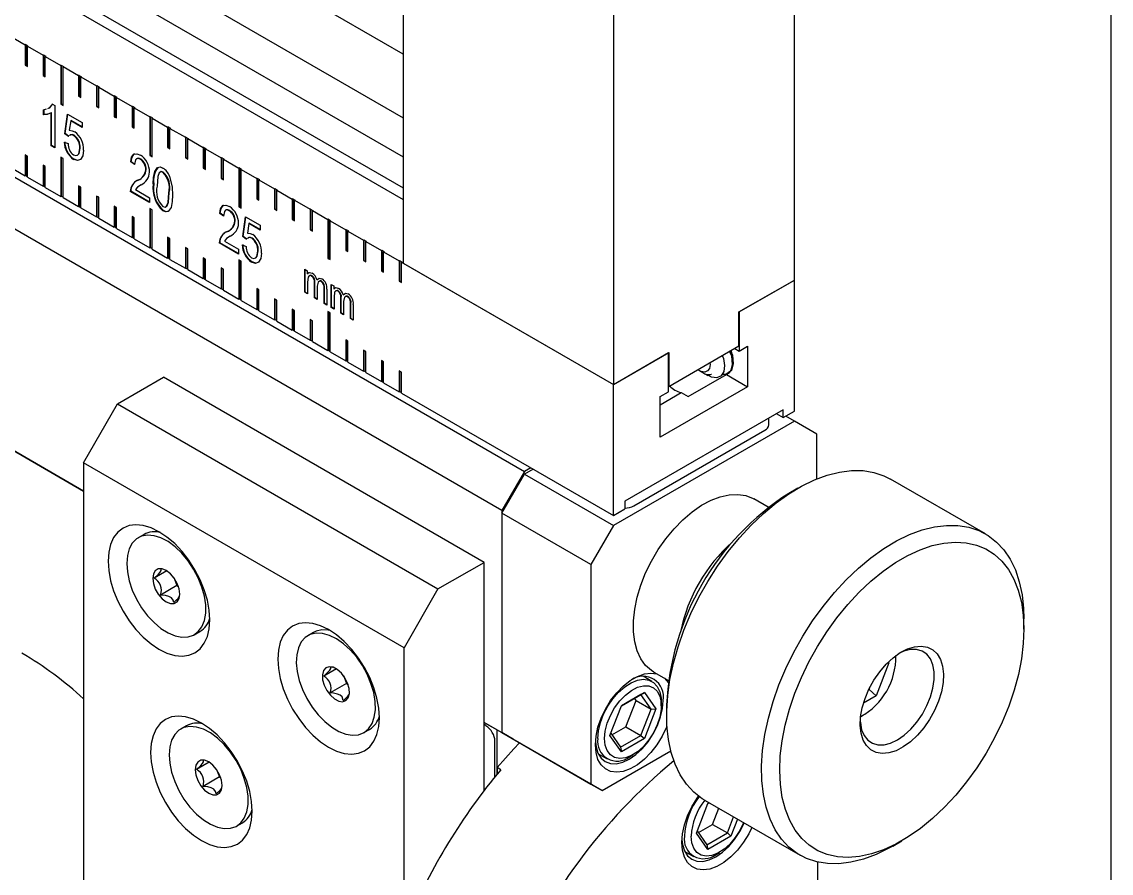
# Model space of a CAD drawing. Extents: x 0 to 278, y 1 to 215.
# Drawn here: x 256.36 to 277.99, y 172.64 to 189.54 of the extents above; entities that cross this region are included whole.
import ezdxf

# ---------------------------------------------------------------- set-up
doc = ezdxf.new("R2010")
doc.units = 0
doc.layers.get('0').update_dxf_attribs({"linetype": 'CONTINUOUS'})

msp = doc.modelspace()

# ---------------------------------------------------------------- linework, layer by layer
at = {"color": 7, "linetype": 'CONTINUOUS'}
for p, q in [((277.9892, 0.9032), (277.9892, 214.6454)), ((263.9303, 188.897), (243.3655, 200.7688)), ((240.6097, 200.3183), (263.9303, 186.8556)), ((242.271, 200.137), (263.9303, 187.6333)), ((240.4469, 199.7991), (263.9303, 186.2424)), ((240.4469, 199.5699), (263.9303, 186.0133)), ((263.9303, 194.2901), (263.9303, 184.7496)), ((271.6982, 184.4126), (271.6982, 193.1754)), ((265.8893, 179.8345), (244.1774, 192.3685)), ((245.8992, 192.4115), (266.3383, 180.6122)), ((236.9163, 192.153), (257.5837, 180.222)), ((257.5837, 180.222), (237.1408, 192.0233)), ((268.1061, 191.1017), (268.1061, 182.339)), ((256.1169, 189.2602), (256.4256, 189.082)), ((256.4346, 189.0872), (256.4256, 189.082)), ((256.4256, 189.082), (256.4256, 188.6754)), ((256.4346, 189.0872), (256.4795, 189.0613)), ((256.4346, 189.0872), (256.4346, 188.6805)), ((256.4705, 189.0561), (256.4795, 189.0613)), ((256.4705, 189.0561), (256.7791, 188.8779)), ((256.4705, 188.6494), (256.4705, 189.0561)), ((256.7881, 188.8831), (256.7791, 188.8779)), ((256.7791, 188.8779), (256.7791, 188.4713)), ((256.7881, 188.8831), (256.833, 188.8572)), ((256.7881, 188.8831), (256.7881, 188.4764)), ((256.824, 188.852), (256.833, 188.8572)), ((256.824, 188.852), (257.1327, 188.6738)), ((256.824, 188.4453), (256.824, 188.852)), ((256.4346, 188.6805), (256.4256, 188.6754)), ((256.4256, 188.6754), (256.4705, 188.6494)), ((256.4346, 188.6805), (256.4705, 188.6598)), ((257.1417, 188.679), (257.1327, 188.6738)), ((257.1327, 188.6738), (257.1327, 187.9042)), ((257.1417, 188.679), (257.1866, 188.6531)), ((257.1417, 188.679), (257.1417, 187.9094)), ((257.1776, 188.6479), (257.1866, 188.6531)), ((257.1776, 188.6479), (257.4863, 188.4697)), ((257.1776, 187.8783), (257.1776, 188.6479)), ((256.7881, 188.4764), (256.7791, 188.4713)), ((256.7791, 188.4713), (256.824, 188.4453)), ((256.7881, 188.4764), (256.824, 188.4557)), ((257.4952, 188.4749), (257.4863, 188.4697)), ((257.4863, 188.4697), (257.4863, 188.063)), ((257.4952, 188.4749), (257.5401, 188.449)), ((257.4952, 188.4749), (257.4952, 188.0682)), ((257.5312, 188.4438), (257.5401, 188.449)), ((257.5312, 188.4438), (257.8398, 188.2656)), ((257.5312, 188.0371), (257.5312, 188.4438)), ((257.8488, 188.2708), (257.8398, 188.2656)), ((257.8398, 188.2656), (257.8398, 187.8589)), ((257.8488, 188.2708), (257.8937, 188.2448)), ((257.8488, 188.2708), (257.8488, 187.8641)), ((257.8847, 188.2397), (257.8937, 188.2448)), ((257.8847, 188.2397), (258.1934, 188.0615)), ((257.8847, 187.833), (257.8847, 188.2397)), ((257.4952, 188.0682), (257.4863, 188.063)), ((257.4863, 188.063), (257.5312, 188.0371)), ((257.4952, 188.0682), (257.5312, 188.0475)), ((258.2023, 188.0667), (258.1934, 188.0615)), ((258.1934, 188.0615), (258.1934, 187.6548)), ((258.2023, 188.0667), (258.2472, 188.0407)), ((258.2023, 188.0667), (258.2023, 187.66)), ((258.2383, 188.0356), (258.2472, 188.0407)), ((258.2383, 188.0356), (258.5469, 187.8574)), ((258.2383, 187.6289), (258.2383, 188.0356)), ((256.7901, 187.7876), (256.8507, 187.809)), ((256.7901, 187.6906), (256.7901, 187.7876)), ((256.7991, 187.6958), (256.7991, 187.7928)), ((256.9656, 187.9018), (257.014, 187.8738)), ((257.014, 187.8738), (257.014, 187.0334)), ((257.1417, 187.9094), (257.1327, 187.9042)), ((257.1327, 187.9042), (257.1776, 187.8783)), ((257.1417, 187.9094), (257.1776, 187.8886)), ((257.8488, 187.8641), (257.8398, 187.8589)), ((257.8398, 187.8589), (257.8847, 187.833)), ((257.8488, 187.8641), (257.8847, 187.8434)), ((258.5559, 187.8626), (258.5469, 187.8574)), ((258.5469, 187.8574), (258.5469, 187.4507)), ((258.5559, 187.8626), (258.6008, 187.8366)), ((258.5559, 187.8626), (258.5559, 187.4559)), ((258.5918, 187.8315), (258.6008, 187.8366)), ((258.5918, 187.8315), (258.9005, 187.6533)), ((258.5918, 187.4248), (258.5918, 187.8315)), ((256.7991, 187.6958), (256.7901, 187.6906)), ((256.9484, 187.7389), (256.9394, 187.7337)), ((256.9394, 187.0765), (256.9394, 187.7337)), ((256.9484, 187.0817), (256.9484, 187.7389)), ((257.21, 187.3141), (257.2659, 187.7068)), ((257.2189, 187.3193), (257.2736, 187.7024)), ((257.2659, 187.7068), (257.5552, 187.5399)), ((257.3285, 187.5738), (257.3015, 187.3845)), ((257.3375, 187.579), (257.3285, 187.5738)), ((257.5552, 187.4429), (257.3285, 187.5738)), ((257.5552, 187.4533), (257.3375, 187.579)), ((258.2023, 187.66), (258.1934, 187.6548)), ((258.1934, 187.6548), (258.2383, 187.6289)), ((258.2023, 187.66), (258.2383, 187.6393)), ((258.9094, 187.6585), (258.9005, 187.6533)), ((258.9005, 187.6533), (258.9005, 186.8837)), ((258.9094, 187.6585), (258.9543, 187.6325)), ((258.9094, 187.6585), (258.9094, 186.8889)), ((258.9454, 187.6274), (258.9543, 187.6325)), ((258.9454, 187.6274), (259.254, 187.4492)), ((258.9454, 186.8578), (258.9454, 187.6274)), ((257.5552, 187.5399), (257.5552, 187.4429)), ((258.5559, 187.4559), (258.5469, 187.4507)), ((258.5469, 187.4507), (258.5918, 187.4248)), ((258.5559, 187.4559), (258.5918, 187.4352)), ((259.263, 187.4544), (259.254, 187.4492)), ((259.254, 187.4492), (259.254, 187.0425)), ((259.263, 187.4544), (259.3079, 187.4284)), ((259.263, 187.4544), (259.263, 187.0477)), ((259.2989, 187.4233), (259.3079, 187.4284)), ((259.2989, 187.4233), (259.6076, 187.2451)), ((259.2989, 187.0166), (259.2989, 187.4233)), ((257.2006, 187.152), (257.2753, 187.1197)), ((257.2189, 187.3193), (257.21, 187.3141)), ((257.2846, 187.2587), (257.21, 187.3141)), ((257.2936, 187.2639), (257.2189, 187.3193)), ((257.3961, 187.2865), (257.3871, 187.2814)), ((259.6166, 187.2503), (259.6076, 187.2451)), ((259.6076, 187.2451), (259.6076, 186.8384)), ((259.6166, 187.2503), (259.6615, 187.2243)), ((259.6166, 187.2503), (259.6166, 186.8436)), ((259.6525, 187.2192), (259.6615, 187.2243)), ((259.6525, 187.2192), (259.9611, 187.041)), ((259.6525, 186.8125), (259.6525, 187.2192)), ((256.9484, 187.0817), (256.9394, 187.0765)), ((257.014, 187.0334), (256.9394, 187.0765)), ((257.014, 187.0438), (256.9484, 187.0817)), ((257.5175, 187.0309), (257.5085, 187.0257)), ((259.263, 187.0477), (259.254, 187.0425)), ((259.254, 187.0425), (259.2989, 187.0166)), ((259.263, 187.0477), (259.2989, 187.027)), ((259.9701, 187.0462), (259.9611, 187.041)), ((259.9611, 187.041), (259.9611, 186.6343)), ((259.9701, 187.0462), (260.015, 187.0202)), ((259.9701, 187.0462), (259.9701, 186.6395)), ((260.006, 187.0151), (260.015, 187.0202)), ((260.006, 187.0151), (260.3147, 186.8369)), ((260.006, 186.6084), (260.006, 187.0151)), ((256.4705, 186.8702), (256.4256, 186.8961)), ((256.4256, 186.8961), (256.4256, 186.4813)), ((256.4346, 186.8909), (256.4346, 186.4865)), ((256.4705, 186.4554), (256.4705, 186.8702)), ((256.824, 186.6661), (256.7791, 186.692)), ((256.7791, 186.692), (256.7791, 186.2772)), ((256.7881, 186.6868), (256.7881, 186.2824)), ((257.1776, 186.8249), (257.1327, 186.8509)), ((257.1327, 186.8509), (257.1327, 186.0731)), ((257.1417, 186.8457), (257.1417, 186.0783)), ((257.1776, 186.0472), (257.1776, 186.8249)), ((257.3949, 186.8132), (257.3859, 186.808)), ((257.4715, 186.7879), (257.3949, 186.8132)), ((258.5295, 186.7615), (258.5206, 186.7563)), ((258.5952, 186.7025), (258.5206, 186.7563)), ((258.6042, 186.7076), (258.5295, 186.7615)), ((258.718, 186.8143), (258.7091, 186.8091)), ((258.9094, 186.8889), (258.9005, 186.8837)), ((258.9005, 186.8837), (258.9454, 186.8578)), ((258.9094, 186.8889), (258.9454, 186.8681)), ((259.6166, 186.8436), (259.6076, 186.8384)), ((259.6076, 186.8384), (259.6525, 186.8125)), ((259.6166, 186.8436), (259.6525, 186.8229)), ((260.3237, 186.8421), (260.3147, 186.8369)), ((260.3147, 186.8369), (260.3147, 186.4302)), ((260.3237, 186.8421), (260.3686, 186.8161)), ((260.3237, 186.8421), (260.3237, 186.4354)), ((260.3596, 186.811), (260.3686, 186.8161)), ((260.3596, 186.811), (260.6682, 186.6328)), ((260.3596, 186.4043), (260.3596, 186.811)), ((256.1169, 186.6595), (256.4256, 186.4813)), ((256.4346, 186.4865), (256.4256, 186.4813)), ((256.4346, 186.4865), (256.4705, 186.4658)), ((256.824, 186.2513), (256.824, 186.6661)), ((258.8281, 186.6061), (258.8191, 186.601)), ((259.166, 186.5557), (259.157, 186.5505)), ((259.9701, 186.6395), (259.9611, 186.6343)), ((259.9611, 186.6343), (260.006, 186.6084)), ((259.9701, 186.6395), (260.006, 186.6188)), ((260.6772, 186.638), (260.6682, 186.6328)), ((260.6682, 186.6328), (260.6682, 185.8632)), ((260.6772, 186.638), (260.7221, 186.612)), ((260.6772, 186.638), (260.6772, 185.8684)), ((260.7131, 186.6068), (260.7221, 186.612)), ((260.7131, 186.6068), (261.0218, 186.4287)), ((260.7131, 185.8373), (260.7131, 186.6068)), ((256.4705, 186.4554), (256.7791, 186.2772)), ((256.7881, 186.2824), (256.7791, 186.2772)), ((256.7881, 186.2824), (256.824, 186.2617)), ((256.824, 186.2513), (257.1327, 186.0731)), ((257.5312, 186.2579), (257.4863, 186.2838)), ((257.4863, 186.2838), (257.4863, 185.869)), ((257.4952, 186.2786), (257.4952, 185.8742)), ((257.5312, 185.8431), (257.5312, 186.2579)), ((258.9774, 186.3249), (258.9684, 186.3197)), ((260.3237, 186.4354), (260.3147, 186.4302)), ((260.3147, 186.4302), (260.3596, 186.4043)), ((260.3237, 186.4354), (260.3596, 186.4147)), ((261.0308, 186.4339), (261.0218, 186.4287)), ((261.0218, 186.4287), (261.0218, 186.022)), ((261.0308, 186.4339), (261.0757, 186.4079)), ((261.0308, 186.4339), (261.0308, 186.0272)), ((261.0667, 186.4027), (261.0757, 186.4079)), ((261.0667, 186.4027), (261.3753, 186.2246)), ((261.0667, 185.9961), (261.0667, 186.4027)), ((257.1417, 186.0783), (257.1327, 186.0731)), ((257.1417, 186.0783), (257.1776, 186.0576)), ((257.1776, 186.0472), (257.4863, 185.869)), ((257.8847, 186.0538), (257.8398, 186.0797)), ((257.8398, 186.0797), (257.8398, 185.6649)), ((257.8488, 186.0745), (257.8488, 185.6701)), ((257.8847, 185.639), (257.8847, 186.0538)), ((258.5202, 186.1743), (258.5112, 186.1691)), ((258.8938, 185.9483), (258.5112, 186.1691)), ((258.8938, 185.9587), (258.5202, 186.1743)), ((258.6139, 186.2068), (258.8938, 186.0453)), ((258.8938, 186.0453), (258.8938, 185.9483)), ((259.2853, 186.1474), (259.2763, 186.1423)), ((261.3843, 186.2297), (261.3753, 186.2246)), ((261.3753, 186.2246), (261.3753, 185.8179)), ((261.3843, 186.2297), (261.4292, 186.2038)), ((261.3843, 186.2297), (261.3843, 185.8231)), ((261.4202, 186.1986), (261.4292, 186.2038)), ((261.4202, 186.1986), (261.7289, 186.0205)), ((261.4202, 185.792), (261.4202, 186.1986)), ((257.4952, 185.8742), (257.4863, 185.869)), ((257.4952, 185.8742), (257.5312, 185.8535)), ((257.5312, 185.8431), (257.8398, 185.6649)), ((258.2383, 185.8497), (258.1934, 185.8756)), ((258.1934, 185.8756), (258.1934, 185.4608)), ((258.2023, 185.8704), (258.2023, 185.466)), ((258.2383, 185.4349), (258.2383, 185.8497)), ((258.9454, 185.8044), (258.9005, 185.8304)), ((258.9005, 185.8304), (258.9005, 185.0526)), ((258.9094, 185.8252), (258.9094, 185.0578)), ((260.6772, 185.8684), (260.6682, 185.8632)), ((260.6682, 185.8632), (260.7131, 185.8373)), ((260.6772, 185.8684), (260.7131, 185.8476)), ((261.0308, 186.0272), (261.0218, 186.022)), ((261.0218, 186.022), (261.0667, 185.9961)), ((261.0308, 186.0272), (261.0667, 186.0065)), ((261.3843, 185.8231), (261.3753, 185.8179)), ((261.3753, 185.8179), (261.4202, 185.792)), ((261.3843, 185.8231), (261.4202, 185.8024)), ((261.7379, 186.0256), (261.7289, 186.0205)), ((261.7289, 186.0205), (261.7289, 185.6138)), ((261.7379, 186.0256), (261.7828, 185.9997)), ((261.7379, 186.0256), (261.7379, 185.619)), ((261.7738, 185.9945), (261.7828, 185.9997)), ((261.7738, 185.9945), (262.0824, 185.8164)), ((261.7738, 185.5879), (261.7738, 185.9945)), ((262.0914, 185.8215), (262.0824, 185.8164)), ((262.0824, 185.8164), (262.0824, 185.4097)), ((262.0914, 185.8215), (262.1363, 185.7956)), ((262.0914, 185.8215), (262.0914, 185.4149)), ((257.8488, 185.6701), (257.8398, 185.6649)), ((257.8488, 185.6701), (257.8847, 185.6494)), ((257.8847, 185.639), (258.1934, 185.4608)), ((258.5918, 185.6456), (258.5469, 185.6715)), ((258.5469, 185.6715), (258.5469, 185.2567)), ((258.5559, 185.6663), (258.5559, 185.2619)), ((258.5918, 185.2308), (258.5918, 185.6456)), ((258.9454, 185.0267), (258.9454, 185.8044)), ((259.1682, 185.7895), (259.1592, 185.7843)), ((260.2973, 185.741), (260.2883, 185.7358)), ((260.363, 185.6819), (260.2883, 185.7358)), ((260.3719, 185.6871), (260.2973, 185.741)), ((260.4858, 185.7938), (260.4768, 185.7886)), ((260.7455, 185.2731), (260.8015, 185.6658)), ((260.7545, 185.2783), (260.8091, 185.6614)), ((260.8015, 185.6658), (261.0907, 185.4989)), ((261.7379, 185.619), (261.7289, 185.6138)), ((261.7289, 185.6138), (261.7738, 185.5879)), ((261.7379, 185.619), (261.7738, 185.5983)), ((262.1273, 185.7904), (262.1363, 185.7956)), ((262.1273, 185.7904), (262.436, 185.6123)), ((262.1273, 185.3838), (262.1273, 185.7904)), ((262.445, 185.6174), (262.436, 185.6123)), ((262.436, 185.6123), (262.436, 184.8427)), ((262.445, 185.6174), (262.4899, 185.5915)), ((262.445, 185.6174), (262.445, 184.8479)), ((258.2023, 185.466), (258.1934, 185.4608)), ((258.2023, 185.466), (258.2383, 185.4452)), ((258.2383, 185.4349), (258.5469, 185.2567)), ((260.5959, 185.5856), (260.5869, 185.5805)), ((260.864, 185.5328), (260.837, 185.3434)), ((260.873, 185.5379), (260.864, 185.5328)), ((261.0907, 185.4019), (260.864, 185.5328)), ((261.0907, 185.4123), (260.873, 185.5379)), ((261.0907, 185.4989), (261.0907, 185.4019)), ((262.0914, 185.4149), (262.0824, 185.4097)), ((262.0824, 185.4097), (262.1273, 185.3838)), ((262.0914, 185.4149), (262.1273, 185.3942)), ((262.4809, 185.5863), (262.4899, 185.5915)), ((262.4809, 185.5863), (262.7896, 185.4082)), ((262.4809, 184.8167), (262.4809, 185.5863)), ((262.7985, 185.4133), (262.7896, 185.4082)), ((262.7896, 185.4082), (262.7896, 185.0015)), ((262.7985, 185.4133), (262.8434, 185.3874)), ((262.7985, 185.4133), (262.7985, 185.0067)), ((262.8345, 185.3822), (262.8434, 185.3874)), ((258.5559, 185.2619), (258.5469, 185.2567)), ((258.5559, 185.2619), (258.5918, 185.2411)), ((258.5918, 185.2308), (258.9005, 185.0526)), ((259.2989, 185.2374), (259.254, 185.2633)), ((259.254, 185.2633), (259.254, 184.8485)), ((259.263, 185.2581), (259.263, 184.8537)), ((259.2989, 184.8226), (259.2989, 185.2374)), ((260.3816, 185.1863), (260.6615, 185.0248)), ((260.7545, 185.2783), (260.7455, 185.2731)), ((260.8201, 185.2177), (260.7455, 185.2731)), ((260.8291, 185.2229), (260.7545, 185.2783)), ((260.9316, 185.2455), (260.9226, 185.2403)), ((262.8345, 185.3822), (263.1431, 185.2041)), ((262.8345, 184.9756), (262.8345, 185.3822)), ((263.1521, 185.2092), (263.1431, 185.2041)), ((263.1431, 185.2041), (263.1431, 184.7974)), ((263.1521, 185.2092), (263.197, 185.1833)), ((263.1521, 185.2092), (263.1521, 184.8026)), ((263.188, 185.1781), (263.197, 185.1833)), ((263.188, 185.1781), (263.4967, 185)), ((263.188, 184.7715), (263.188, 185.1781)), ((258.9094, 185.0578), (258.9005, 185.0526)), ((258.9094, 185.0578), (258.9454, 185.037)), ((258.9454, 185.0267), (259.254, 184.8485)), ((259.6525, 185.0333), (259.6076, 185.0592)), ((259.6076, 185.0592), (259.6076, 184.6444)), ((259.6166, 185.054), (259.6166, 184.6496)), ((259.6525, 184.6185), (259.6525, 185.0333)), ((260.288, 185.1538), (260.279, 185.1486)), ((260.6615, 184.9278), (260.279, 185.1486)), ((260.6615, 184.9382), (260.288, 185.1538)), ((260.6615, 185.0248), (260.6615, 184.9278)), ((260.7362, 185.111), (260.8108, 185.0786)), ((261.053, 184.9899), (261.0441, 184.9847)), ((262.7985, 185.0067), (262.7896, 185.0015)), ((262.7896, 185.0015), (262.8345, 184.9756)), ((262.7985, 185.0067), (262.8345, 184.986)), ((263.5056, 185.0051), (263.4967, 185)), ((263.4967, 185), (263.4967, 184.5933)), ((263.5056, 185.0051), (263.5505, 184.9792)), ((263.5056, 185.0051), (263.5056, 184.5985)), ((263.5416, 184.974), (263.5505, 184.9792)), ((263.5416, 184.974), (263.8502, 184.7959)), ((263.5416, 184.5674), (263.5416, 184.974)), ((259.263, 184.8537), (259.254, 184.8485)), ((259.263, 184.8537), (259.2989, 184.8329)), ((259.2989, 184.8226), (259.6076, 184.6444)), ((260.006, 184.8292), (259.9611, 184.8551)), ((259.9611, 184.8551), (259.9611, 184.4403)), ((259.9701, 184.8499), (259.9701, 184.4455)), ((260.006, 184.4144), (260.006, 184.8292)), ((260.7131, 184.7839), (260.6682, 184.8098)), ((260.6682, 184.8098), (260.6682, 184.0321)), ((260.6772, 184.8047), (260.6772, 184.0373)), ((260.7131, 184.0062), (260.7131, 184.7839)), ((260.9304, 184.7721), (260.9215, 184.767)), ((261.007, 184.7469), (260.9304, 184.7721)), ((262.445, 184.8479), (262.436, 184.8427)), ((262.436, 184.8427), (262.4809, 184.8167)), ((262.445, 184.8479), (262.4809, 184.8271)), ((263.1521, 184.8026), (263.1431, 184.7974)), ((263.1431, 184.7974), (263.188, 184.7715)), ((263.1521, 184.8026), (263.188, 184.7819)), ((263.8592, 184.801), (263.8502, 184.7959)), ((263.8502, 184.7959), (263.8502, 184.3892)), ((263.8592, 184.801), (263.9041, 184.7751)), ((263.8592, 184.801), (263.8592, 184.3944)), ((263.8951, 184.7699), (263.9041, 184.7751)), ((263.8951, 184.7699), (268.1061, 182.339)), ((263.8951, 184.3633), (263.8951, 184.7699)), ((263.9303, 184.7496), (268.1061, 182.339)), ((259.6166, 184.6496), (259.6076, 184.6444)), ((259.6166, 184.6496), (259.6525, 184.6288)), ((259.6525, 184.6185), (259.9611, 184.4403)), ((260.3596, 184.6251), (260.3147, 184.651)), ((260.3147, 184.651), (260.3147, 184.2362)), ((260.3237, 184.6458), (260.3237, 184.2414)), ((260.3596, 184.2103), (260.3596, 184.6251)), ((261.9773, 184.6258), (262.0268, 184.5972)), ((261.9773, 184.1682), (261.9773, 184.6258)), ((261.9863, 184.1734), (261.9863, 184.6206)), ((262.0268, 184.5972), (262.0268, 184.5327)), ((262.0358, 184.5379), (262.0268, 184.5327)), ((263.5056, 184.5985), (263.4967, 184.5933)), ((263.4967, 184.5933), (263.5416, 184.5674)), ((263.5056, 184.5985), (263.5416, 184.5778)), ((259.9701, 184.4455), (259.9611, 184.4403)), ((259.9701, 184.4455), (260.006, 184.4247)), ((260.006, 184.4144), (260.3147, 184.2362)), ((262.0339, 184.3727), (262.0339, 184.1355)), ((262.1221, 184.4954), (262.1131, 184.4902)), ((262.1683, 184.0579), (262.1683, 184.355)), ((262.1773, 184.0631), (262.1773, 184.3602)), ((262.2251, 184.423), (262.2161, 184.4178)), ((262.3124, 184.3855), (262.3034, 184.3803)), ((262.5009, 184.3235), (262.5504, 184.2949)), ((262.5009, 183.8659), (262.5009, 184.3235)), ((262.5099, 183.8711), (262.5099, 184.3183)), ((263.8592, 184.3944), (263.8502, 184.3892)), ((263.8502, 184.3892), (263.8951, 184.3633)), ((263.8592, 184.3944), (263.8951, 184.3737)), ((270.5981, 183.7776), (271.6982, 184.4126)), ((270.6037, 183.7808), (271.6982, 184.4126)), ((271.6982, 181.812), (271.6982, 184.4126)), ((260.3237, 184.2414), (260.3147, 184.2362)), ((260.3237, 184.2414), (260.3596, 184.2206)), ((260.3596, 184.2103), (260.6682, 184.0321)), ((261.0667, 184.2169), (261.0218, 184.2428)), ((261.0218, 184.2428), (261.0218, 183.828)), ((261.0308, 184.2376), (261.0308, 183.8332)), ((261.0667, 183.8021), (261.0667, 184.2169)), ((261.9863, 184.1734), (261.9773, 184.1682)), ((262.0339, 184.1355), (261.9773, 184.1682)), ((262.0339, 184.1459), (261.9863, 184.1734)), ((262.225, 184.2909), (262.225, 184.0252)), ((262.3594, 183.9476), (262.3594, 184.2356)), ((262.3684, 183.9528), (262.3684, 184.2408)), ((262.416, 184.2276), (262.416, 183.9149)), ((262.5504, 184.2949), (262.5504, 184.2304)), ((262.5594, 184.2356), (262.5504, 184.2304)), ((262.6456, 184.1931), (262.6367, 184.1879)), ((262.7487, 184.1207), (262.7397, 184.1155)), ((260.6772, 184.0373), (260.6682, 184.0321)), ((260.6772, 184.0373), (260.7131, 184.0165)), ((260.7131, 184.0062), (261.0218, 183.828)), ((261.4202, 184.0128), (261.3753, 184.0387)), ((261.3753, 184.0387), (261.3753, 183.6239)), ((261.3843, 184.0335), (261.3843, 183.6291)), ((261.4202, 183.598), (261.4202, 184.0128)), ((262.1773, 184.0631), (262.1683, 184.0579)), ((262.225, 184.0252), (262.1683, 184.0579)), ((262.225, 184.0356), (262.1773, 184.0631)), ((262.3684, 183.9528), (262.3594, 183.9476)), ((262.416, 183.9149), (262.3594, 183.9476)), ((262.416, 183.9253), (262.3684, 183.9528)), ((262.5099, 183.8711), (262.5009, 183.8659)), ((262.5575, 183.8436), (262.5099, 183.8711)), ((262.5575, 184.0705), (262.5575, 183.8333)), ((262.6919, 183.7556), (262.6919, 184.0527)), ((262.7009, 183.7608), (262.7009, 184.0579)), ((262.7486, 183.9886), (262.7486, 183.723)), ((262.836, 184.0832), (262.827, 184.078)), ((262.883, 183.6454), (262.883, 183.9334)), ((262.892, 183.6505), (262.892, 183.9386)), ((262.9396, 183.9253), (262.9396, 183.6127)), ((261.0308, 183.8332), (261.0218, 183.828)), ((261.0308, 183.8332), (261.0667, 183.8124)), ((261.0667, 183.8021), (261.3753, 183.6239)), ((261.7738, 183.8087), (261.7289, 183.8346)), ((261.7289, 183.8346), (261.7289, 183.4198)), ((261.7379, 183.8294), (261.7379, 183.425)), ((261.7738, 183.3939), (261.7738, 183.8087)), ((262.4809, 183.7634), (262.436, 183.7893)), ((262.436, 183.7893), (262.436, 183.0116)), ((262.445, 183.7841), (262.445, 183.0168)), ((262.4809, 182.9857), (262.4809, 183.7634)), ((262.5575, 183.8333), (262.5009, 183.8659)), ((262.7009, 183.7608), (262.6919, 183.7556)), ((262.7486, 183.723), (262.6919, 183.7556)), ((262.7486, 183.7333), (262.7009, 183.7608)), ((270.5981, 183.1035), (270.5981, 183.7776)), ((270.6037, 183.7808), (270.6037, 183.0031)), ((261.3843, 183.6291), (261.3753, 183.6239)), ((261.3843, 183.6291), (261.4202, 183.6083)), ((261.4202, 183.598), (261.7289, 183.4198)), ((262.1273, 183.6046), (262.0824, 183.6305)), ((262.0824, 183.6305), (262.0824, 183.2157)), ((262.0914, 183.6253), (262.0914, 183.2209)), ((262.1273, 183.1898), (262.1273, 183.6046)), ((262.892, 183.6505), (262.883, 183.6454)), ((262.9396, 183.6127), (262.883, 183.6454)), ((262.9396, 183.6231), (262.892, 183.6505)), ((261.7379, 183.425), (261.7289, 183.4198)), ((261.7379, 183.425), (261.7738, 183.4042)), ((261.7738, 183.3939), (262.0824, 183.2157)), ((262.0914, 183.2209), (262.0824, 183.2157)), ((262.0914, 183.2209), (262.1273, 183.2001)), ((262.8345, 183.1964), (262.7896, 183.2223)), ((262.7896, 183.2223), (262.7896, 182.8075)), ((262.1273, 183.1898), (262.436, 183.0116)), ((262.445, 183.0168), (262.436, 183.0116)), ((262.445, 183.0168), (262.4809, 182.996)), ((262.7985, 183.2171), (262.7985, 182.8127)), ((262.8345, 182.7816), (262.8345, 183.1964)), ((263.188, 182.9923), (263.1431, 183.0182)), ((263.1431, 183.0182), (263.1431, 182.6034)), ((263.1521, 183.013), (263.1521, 182.6086)), ((269.2062, 182.3), (270.5981, 183.1035)), ((270.5139, 183.0549), (270.6037, 183.0031)), ((270.6037, 183.0031), (270.7688, 183.0983)), ((270.7688, 183.0983), (270.7688, 182.2946)), ((262.4809, 182.9857), (262.7896, 182.8075)), ((262.7985, 182.8127), (262.7896, 182.8075)), ((262.7985, 182.8127), (262.8345, 182.7919)), ((263.188, 182.5775), (263.188, 182.9923)), ((263.5416, 182.7882), (263.4967, 182.8141)), ((263.4967, 182.8141), (263.4967, 182.3993)), ((263.5056, 182.8089), (263.5056, 182.4045)), ((263.5416, 182.3733), (263.5416, 182.7882)), ((268.1061, 182.339), (269.2062, 182.974)), ((268.1061, 182.339), (269.2006, 182.9708)), ((269.2006, 182.193), (269.2006, 182.9708)), ((269.2062, 182.974), (269.2062, 182.3)), ((262.8345, 182.7816), (263.1431, 182.6034)), ((263.1521, 182.6086), (263.1431, 182.6034)), ((263.1521, 182.6086), (263.188, 182.5878)), ((263.188, 182.5775), (263.4967, 182.3993)), ((263.8951, 182.5841), (263.8502, 182.61)), ((263.8502, 182.61), (263.8502, 182.1952)), ((263.8592, 182.6048), (263.8592, 182.2004)), ((263.8951, 182.1692), (263.8951, 182.5841)), ((269.8123, 182.6129), (269.8806, 182.5734)), ((258.2572, 181.9527), (259.1718, 182.4807)), ((265.5358, 178.8069), (259.1718, 182.4807)), ((263.5056, 182.4045), (263.4967, 182.3993)), ((263.5056, 182.4045), (263.5416, 182.3837)), ((263.5416, 182.3733), (263.8502, 182.1952)), ((269.5893, 182.0994), (270.3481, 182.5375)), ((269.9211, 182.55), (269.9794, 182.5164)), ((270.3481, 182.5375), (270.7688, 182.2946)), ((263.8592, 182.2004), (263.8502, 182.1952)), ((263.8592, 182.2004), (263.8951, 182.1796)), ((263.8951, 182.1692), (268.1061, 179.7383)), ((268.1061, 179.7383), (268.1061, 182.339)), ((270.7688, 182.2946), (269.0356, 181.2941)), ((269.0356, 182.0978), (269.2006, 182.193)), ((269.0356, 181.937), (269.4531, 182.1781)), ((269.2006, 182.3032), (269.2062, 182.3)), ((269.2019, 182.3025), (269.2006, 182.3017)), ((269.4531, 182.1781), (269.5893, 182.0994)), ((257.5837, 180.7861), (258.2572, 181.9527)), ((258.2572, 181.9527), (264.6211, 178.2789)), ((269.0356, 181.2941), (269.0356, 182.0978)), ((271.4737, 181.8379), (268.3306, 180.0234)), ((271.339, 181.7601), (271.4737, 181.6824)), ((271.4737, 181.6824), (271.4737, 181.8379)), ((271.4737, 181.6824), (271.6982, 181.812)), ((271.6982, 181.6135), (271.5264, 181.7128)), ((271.6982, 181.6135), (268.1061, 179.5399)), ((271.1889, 181.5358), (271.1889, 181.6735)), ((272.1472, 181.3543), (271.6982, 181.6135)), ((268.5102, 179.9287), (271.1145, 181.4321)), ((272.1472, 180.4666), (272.1472, 181.3543)), ((263.9476, 177.1123), (257.5837, 180.7861)), ((257.5837, 180.7861), (257.5837, 158.1312)), ((266.4653, 180.6855), (266.3383, 180.6122)), ((266.5102, 180.6596), (266.3383, 180.5604)), ((266.3383, 180.6122), (265.8893, 179.8345)), ((265.8893, 179.7827), (266.3383, 180.5604)), ((266.3383, 180.5604), (268.1061, 179.5399)), ((275.4928, 179.3724), (273.6069, 180.4611)), ((271.7651, 180.2785), (271.5856, 180.1748)), ((268.3306, 180.0234), (268.3306, 179.8679)), ((271.1797, 179.9009), (270.8943, 180.0657)), ((265.8893, 179.8345), (265.8893, 175.4272)), ((267.6571, 178.7622), (265.8893, 179.7827)), ((265.8893, 179.7827), (265.8893, 175.4272)), ((268.1061, 179.7383), (268.3306, 179.8679)), ((258.7845, 179.3609), (258.6709, 179.2953)), ((268.1061, 179.5399), (267.6571, 178.7622)), ((264.6211, 178.2789), (265.5358, 178.8069)), ((265.5358, 174.2764), (265.5358, 178.8069)), ((267.6571, 178.7622), (267.6571, 174.4067)), ((259.2365, 178.638), (258.9848, 178.4927)), ((259.3761, 178.5051), (259.4381, 178.3454)), ((259.4381, 178.3454), (259.1145, 178.1586)), ((259.4381, 178.3454), (259.4693, 178.3274)), ((264.6211, 178.2789), (263.9476, 177.1123)), ((276.2557, 177.4788), (276.2557, 177.6862)), ((259.782, 177.3705), (259.8957, 177.4361)), ((262.1521, 177.4168), (262.0385, 177.3512)), ((263.9476, 170.5828), (263.9476, 177.1123)), ((273.7143, 176.893), (273.7143, 176.9561)), ((262.4821, 176.733), (262.53, 176.7273)), ((273.5765, 176.8134), (273.3221, 176.1578)), ((273.5483, 176.8122), (273.5765, 176.8134)), ((273.5654, 176.8291), (273.5765, 176.8134)), ((262.6041, 176.6939), (262.3524, 176.5486)), ((262.7437, 176.5611), (262.8057, 176.4014)), ((268.8694, 176.4443), (268.6939, 176.5456)), ((268.9101, 176.6286), (269.1955, 176.4638)), ((262.8057, 176.4014), (262.4821, 176.2145)), ((262.8057, 176.4014), (262.8369, 176.3834)), ((273.1804, 176.2834), (273.1948, 176.3203)), ((268.2638, 175.9605), (268.7207, 176.2243)), ((268.6499, 176.1834), (268.2638, 175.9605)), ((268.5561, 176.0663), (268.5246, 176.1111)), ((268.7207, 176.2243), (268.6499, 176.1834)), ((268.8524, 175.8953), (268.6499, 176.1834)), ((268.7207, 176.2243), (268.9492, 175.8993)), ((273.3221, 176.1578), (273.0704, 176.0125)), ((273.175, 176.2803), (273.1804, 176.2834)), ((273.1774, 176.2852), (273.1804, 176.2834)), ((273.1804, 176.2834), (273.3221, 176.1578)), ((268.0354, 175.3717), (268.2638, 175.9605)), ((268.3535, 175.5443), (268.5561, 176.0663)), ((268.5561, 176.0663), (268.8524, 175.8953)), ((268.6499, 175.3733), (268.8524, 175.8953)), ((268.9492, 175.8993), (268.7207, 175.3105)), ((268.8524, 175.8953), (268.9492, 175.8993)), ((269.0535, 175.9595), (269.0535, 176.0373)), ((269.1613, 175.9754), (269.1613, 175.768)), ((273.0131, 175.7415), (273.0678, 175.7731)), ((259.6264, 175.5625), (259.5128, 175.4969)), ((263.1496, 175.4264), (263.2633, 175.492)), ((265.5358, 175.6313), (265.8893, 175.4272)), ((266.1138, 175.2976), (265.5358, 175.6313)), ((265.5729, 175.5654), (265.5358, 175.5868)), ((265.7974, 174.6059), (265.7974, 175.4803)), ((268.0738, 175.3828), (268.3535, 175.5443)), ((268.3535, 175.5443), (268.6499, 175.3733)), ((265.7525, 174.5512), (265.7525, 175.2543)), ((265.8893, 175.4272), (267.6571, 174.4067)), ((266.1138, 175.2976), (265.8893, 175.4272)), ((267.8816, 174.2771), (266.1138, 175.2976)), ((268.2638, 175.0467), (268.0354, 175.3717)), ((268.0518, 175.4141), (268.2448, 175.1394)), ((268.2448, 175.1394), (268.6499, 175.3733)), ((268.7207, 175.3105), (268.2638, 175.0467)), ((268.6499, 175.3733), (268.7207, 175.3105)), ((267.805, 175.0058), (267.9804, 174.9045)), ((267.8816, 174.2771), (269.2441, 175.0636)), ((268.2448, 175.1394), (268.2638, 175.0467)), ((260.0784, 174.8396), (259.8267, 174.6943)), ((268.425, 174.9485), (268.4924, 174.9874)), ((260.218, 174.7068), (260.28, 174.5471)), ((265.8681, 174.6908), (265.7974, 174.7316)), ((265.7974, 174.7316), (265.7974, 174.6059)), ((260.28, 174.5471), (259.9564, 174.3602)), ((260.28, 174.5471), (260.3112, 174.5291)), ((267.6571, 174.4067), (267.8816, 174.2771)), ((269.7533, 173.4339), (269.9817, 174.0227)), ((269.9242, 174.0818), (271.8101, 172.9931)), ((269.9817, 174.0227), (270.0041, 174.0357)), ((270.0041, 174.0356), (269.9817, 174.0227)), ((270.0715, 173.6065), (270.1952, 173.9254)), ((270.3678, 173.4354), (270.4915, 173.7543)), ((270.5693, 173.7094), (270.4386, 173.3726)), ((260.6239, 173.5721), (260.7376, 173.6377)), ((269.7917, 173.445), (270.0715, 173.6065)), ((270.0715, 173.6065), (270.3678, 173.4354)), ((269.9817, 173.1089), (269.7533, 173.4339)), ((269.7697, 173.4763), (269.9627, 173.2016)), ((269.9627, 173.2016), (270.3678, 173.4354)), ((270.4386, 173.3726), (269.9817, 173.1089)), ((270.3678, 173.4354), (270.4386, 173.3726)), ((273.6518, 173.1757), (273.8314, 173.2794)), ((269.5229, 173.068), (269.6984, 172.9667)), ((269.9627, 173.2016), (269.9817, 173.1089)), ((270.1429, 173.0107), (270.2103, 173.0496)), ((272.1614, 172.2108), (272.1614, 172.8561))]:
    msp.add_line(p, q, dxfattribs=at)
at = {"color": 7, "linetype": 'CONTINUOUS', "flags": 128}
for points in [[(256.8741, 187.8173), (256.9032, 187.8276), (256.9656, 187.9018)], [(256.8831, 187.8225), (256.9122, 187.8328), (256.9746, 187.9069)], [(256.9394, 187.7337), (256.8611, 187.6984), (256.7901, 187.6906)], [(256.8783, 187.7073), (256.87, 187.7035), (256.7991, 187.6958)], [(257.3015, 187.3845), (257.3594, 187.3772), (257.4079, 187.3555)], [(257.3871, 187.2814), (257.3511, 187.2945), (257.3195, 187.2913), (257.3054, 187.2781)], [(257.3961, 187.2865), (257.3601, 187.2997), (257.3284, 187.2965), (257.3143, 187.2833)], [(257.3852, 186.8946), (257.4282, 186.881), (257.4633, 186.8918), (257.4883, 186.9197), (257.5085, 187.0257)], [(257.5832, 186.9874), (257.5691, 186.8809), (257.5231, 186.805), (257.4625, 186.7827), (257.3859, 186.808)], [(257.457, 186.8923), (257.4723, 186.897), (257.4973, 186.9249), (257.5175, 187.0309)], [(258.5206, 186.7563), (258.5372, 186.8487), (258.5831, 186.9108), (258.6423, 186.9206), (258.7118, 186.8937)], [(258.5295, 186.7615), (258.5462, 186.8539), (258.5921, 186.916), (258.6027, 186.9177)], [(258.7091, 186.8091), (258.6704, 186.8236), (258.6373, 186.8184), (258.6136, 186.796), (258.5952, 186.7025)], [(258.718, 186.8143), (258.6794, 186.8288), (258.6463, 186.8236), (258.6364, 186.8143)], [(258.9684, 186.3197), (258.9743, 186.4496), (258.9975, 186.5669), (259.055, 186.6482), (259.1034, 186.6562), (259.1601, 186.6349)], [(259.157, 186.5505), (259.1164, 186.5598), (259.0864, 186.5418), (259.0557, 186.4676), (259.043, 186.2769)], [(259.166, 186.5557), (259.1254, 186.565), (259.1032, 186.5517)], [(259.2923, 186.471), (259.343, 186.2567), (259.3509, 186.0988)], [(258.7248, 186.3039), (258.6573, 186.2573), (258.6139, 186.2068)], [(259.3509, 186.0988), (259.345, 185.969), (259.3217, 185.852), (259.2643, 185.7707), (259.2159, 185.7628), (259.1592, 185.7843)], [(259.1614, 185.8692), (259.2022, 185.8596), (259.2324, 185.8773), (259.2636, 185.9513), (259.2763, 186.1423)], [(259.2338, 185.878), (259.2414, 185.8824), (259.2726, 185.9564), (259.2853, 186.1474)], [(260.2883, 185.7358), (260.305, 185.8282), (260.3509, 185.8903), (260.41, 185.9001), (260.4796, 185.8732)], [(260.2973, 185.741), (260.314, 185.8334), (260.3599, 185.8955), (260.3705, 185.8972)], [(259.2804, 185.7859), (259.2733, 185.7759), (259.2249, 185.768), (259.1682, 185.7895)], [(260.4768, 185.7886), (260.4382, 185.8031), (260.4051, 185.7979), (260.3813, 185.7755), (260.363, 185.6819)], [(260.4858, 185.7938), (260.4472, 185.8083), (260.4141, 185.8031), (260.4042, 185.7938)], [(260.4926, 185.2834), (260.4251, 185.2367), (260.3816, 185.1863)], [(260.837, 185.3434), (260.8949, 185.3362), (260.9435, 185.3145)], [(260.9226, 185.2403), (260.8866, 185.2535), (260.855, 185.2503), (260.8409, 185.2371)], [(260.9316, 185.2455), (260.8956, 185.2586), (260.864, 185.2554), (260.8499, 185.2423)], [(260.9207, 184.8536), (260.9637, 184.84), (260.9989, 184.8508), (261.0238, 184.8786), (261.0441, 184.9847)], [(260.9925, 184.8513), (261.0078, 184.856), (261.0328, 184.8838), (261.053, 184.9899)], [(261.1187, 184.9463), (261.1047, 184.8399), (261.0587, 184.764), (260.9981, 184.7417), (260.9215, 184.767)], [(262.0268, 184.5327), (262.0466, 184.5535), (262.0733, 184.5628), (262.1248, 184.5488)], [(262.0358, 184.5379), (262.0556, 184.5587), (262.0686, 184.5632)], [(262.1131, 184.4902), (262.0906, 184.4993), (262.0705, 184.4987), (262.055, 184.4884), (262.045, 184.4705), (262.0339, 184.3727)], [(262.2161, 184.4178), (262.263, 184.4514), (262.3161, 184.4384)], [(262.3034, 184.3803), (262.2839, 184.3887), (262.2659, 184.3898), (262.2395, 184.3715), (262.225, 184.2909)], [(262.5504, 184.2304), (262.5702, 184.2513), (262.5969, 184.2606), (262.6484, 184.2465)], [(262.6367, 184.1879), (262.6142, 184.1971), (262.5941, 184.1964), (262.5786, 184.1861), (262.5686, 184.1682), (262.5575, 184.0705)], [(262.5594, 184.2356), (262.5792, 184.2564), (262.5922, 184.261)], [(262.7397, 184.1155), (262.7866, 184.1491), (262.8396, 184.1361)], [(262.827, 184.078), (262.8075, 184.0864), (262.7895, 184.0875), (262.7631, 184.0692), (262.7486, 183.9886)], [(270.3481, 182.5375), (270.4136, 182.5844), (270.4585, 182.6596), (270.4798, 182.7583), (270.4761, 182.874), (270.4477, 182.9992), (270.4429, 183.0139)], [(270.4303, 183.0066), (270.4668, 182.9173), (270.4858, 182.7472), (270.4475, 182.6148), (270.3878, 182.5699)], [(270.2665, 182.9121), (270.291, 182.8526), (270.3138, 182.7121), (270.2985, 182.5935), (270.2448, 182.5075), (270.1585, 182.4695), (270.0508, 182.4831), (269.982, 182.521)], [(270.4103, 182.9951), (270.4467, 182.9057), (270.4657, 182.7356), (270.4274, 182.6032), (270.3372, 182.5353), (270.2645, 182.5391)], [(270.0218, 182.7708), (270.024, 182.735), (270.0112, 182.6588), (269.9745, 182.6066), (269.9182, 182.5845), (269.8491, 182.5953), (269.7824, 182.6326)], [(269.9215, 182.5509), (269.997, 182.5241), (270.0541, 182.5403)], [(269.9242, 174.0818), (269.8704, 174.1147), (269.7044, 174.2434), (269.5583, 174.4012), (269.4335, 174.5866), (269.3311, 174.7979), (269.2521, 175.033), (269.1974, 175.2897), (269.1674, 175.5655), (269.1624, 175.8577), (269.1825, 176.1635), (269.2275, 176.48), (269.2969, 176.8041), (269.3901, 177.1327), (269.5061, 177.4626), (269.644, 177.7907), (269.8022, 178.1138), (269.9794, 178.4288), (270.1737, 178.7326), (270.3834, 179.0224), (270.6064, 179.2953), (270.8406, 179.5487), (271.0837, 179.7802), (271.3333, 179.9875), (271.5871, 180.1687), (271.8427, 180.3219), (272.0974, 180.4458), (272.349, 180.5391), (272.595, 180.601), (272.833, 180.6307), (273.0607, 180.6282), (273.2759, 180.5933), (273.4766, 180.5264), (273.6069, 180.4611)], [(268.9101, 176.6286), (268.8615, 176.6595), (268.7453, 176.7623), (268.6498, 176.8934), (268.5766, 177.0504), (268.5271, 177.2306), (268.5021, 177.4307), (268.5021, 177.6471), (268.5271, 177.8761), (268.5766, 178.1134), (268.6498, 178.355), (268.7453, 178.5963), (268.8615, 178.8333), (268.9962, 179.0615), (269.1471, 179.277), (269.3115, 179.476), (269.4864, 179.6547), (269.6688, 179.8102), (269.8553, 179.9395), (270.0426, 180.0404), (270.2274, 180.1111), (270.4065, 180.1503), (270.5765, 180.1574), (270.7345, 180.1321), (270.8776, 180.075), (270.8943, 180.0657)], [(260.0921, 177.6662), (260.0797, 177.8558), (260.0427, 178.0552), (259.982, 178.2594), (259.8992, 178.4633), (259.7962, 178.6619), (259.6757, 178.8504), (259.5405, 179.0241), (259.394, 179.1787), (259.2399, 179.3104), (259.0818, 179.416), (258.9238, 179.4929), (258.7696, 179.5391), (258.6232, 179.5536), (258.488, 179.536), (258.3675, 179.4867), (258.2645, 179.4069), (258.1817, 179.2987), (258.121, 179.1646), (258.084, 179.0079), (258.0716, 178.8326), (258.084, 178.6429), (258.121, 178.4435), (258.1817, 178.2394), (258.2645, 178.0355), (258.3675, 177.8368), (258.488, 177.6484), (258.6232, 177.4747), (258.7696, 177.3201), (258.9238, 177.1883), (259.0818, 177.0827), (259.2399, 177.0059), (259.394, 176.9596), (259.5405, 176.9451), (259.6757, 176.9627), (259.7962, 177.012), (259.8992, 177.0918), (259.982, 177.2001), (260.0427, 177.3342), (260.0797, 177.4908), (260.0921, 177.6662)], [(258.4407, 178.7865), (258.4533, 178.6172), (258.4908, 178.4387), (258.5519, 178.2569), (258.6347, 178.0775), (258.7365, 177.9063), (258.8541, 177.7488), (258.9836, 177.6101), (259.121, 177.4946), (259.2617, 177.406), (259.4013, 177.3473), (259.5353, 177.3202), (259.6593, 177.3257), (259.7695, 177.3635), (259.8622, 177.4325), (259.9344, 177.5305), (259.9839, 177.6542), (260.0091, 177.7997), (260.0091, 177.9624), (259.9839, 178.137), (259.9344, 178.3179), (259.8622, 178.4992), (259.7695, 178.6752), (259.6593, 178.8402), (259.5353, 178.9889), (259.4013, 179.1166), (259.2617, 179.219), (259.121, 179.2929), (258.9836, 179.336), (258.8541, 179.3469), (258.7365, 179.3251), (258.6347, 179.2715), (258.5519, 179.1877), (258.4908, 179.0764), (258.4533, 178.9412), (258.4407, 178.7865)], [(273.6518, 173.1757), (273.5743, 173.1322), (273.3196, 173.0084), (273.068, 172.915), (272.822, 172.8532), (272.584, 172.8234), (272.3563, 172.826), (272.1411, 172.8609), (271.9404, 172.9278), (271.7562, 173.026), (271.5903, 173.1547), (271.4442, 173.3125), (271.3193, 173.4979), (271.2169, 173.7092), (271.138, 173.9444), (271.0833, 174.201), (271.0533, 174.4768), (271.0483, 174.769), (271.0684, 175.0748), (271.1133, 175.3913), (271.1828, 175.7154), (271.2759, 176.044), (271.392, 176.3739), (271.5298, 176.702), (271.6881, 177.0251), (271.8652, 177.3401), (272.0596, 177.644), (272.2693, 177.9337), (272.4923, 178.2066), (272.7265, 178.46), (272.9695, 178.6915), (273.2192, 178.8988), (273.473, 179.08), (273.7285, 179.2332), (273.9833, 179.3571), (274.2349, 179.4504), (274.4808, 179.5123), (274.7188, 179.5421), (274.9465, 179.5395), (275.1617, 179.5046), (275.3624, 179.4377), (275.5466, 179.3394), (275.7126, 179.2108), (275.8587, 179.053), (275.9835, 178.8675), (276.0859, 178.6562), (276.1648, 178.4211), (276.2196, 178.1644), (276.2496, 177.8887), (276.2557, 177.6862)], [(275.1178, 174.4488), (274.9033, 174.1869), (274.6778, 173.9443), (274.4436, 173.7236), (274.2031, 173.5271), (273.9588, 173.3568), (273.7132, 173.2144), (273.4688, 173.1015), (273.2281, 173.019), (272.9936, 172.968), (272.7677, 172.9489), (272.5527, 172.9619), (272.3508, 173.0069), (272.1641, 173.0834), (271.9946, 173.1907), (271.8438, 173.3276), (271.7135, 173.4928), (271.6048, 173.6844), (271.5191, 173.9007), (271.457, 174.1393), (271.4193, 174.3978), (271.4064, 174.6736), (271.4183, 174.9637), (271.455, 175.2654), (271.5161, 175.5753), (271.6009, 175.8905), (271.7086, 176.2076), (271.8381, 176.5233), (271.988, 176.8345), (272.1569, 177.138), (272.3429, 177.4306), (272.5442, 177.7093), (272.7587, 177.9713), (272.9842, 178.2138), (273.2184, 178.4345), (273.4589, 178.631), (273.7032, 178.8013), (273.9488, 178.9437), (274.1932, 179.0567), (274.4339, 179.1391), (274.6684, 179.1901), (274.8943, 179.2092), (275.1093, 179.1962), (275.3112, 179.1512), (275.4979, 179.0747), (275.6675, 178.9674), (275.8182, 178.8305), (275.9486, 178.6654), (276.0572, 178.4737), (276.143, 178.2574), (276.205, 178.0188), (276.2427, 177.7603), (276.2557, 177.4846), (276.2438, 177.1944), (276.2071, 176.8928), (276.146, 176.5828), (276.0612, 176.2676), (275.9535, 175.9506), (275.824, 175.6348), (275.674, 175.3236), (275.5052, 175.0201), (275.3191, 174.7276), (275.1178, 174.4488)], [(258.9571, 178.4884), (258.9702, 178.3846), (259.0085, 178.2758), (259.0681, 178.1726), (259.1432, 178.0851), (259.2265, 178.0218), (259.3097, 177.9889), (259.3848, 177.9898), (259.4444, 178.0242), (259.4827, 178.0888), (259.4959, 178.1773), (259.4827, 178.2811), (259.4444, 178.3899), (259.3848, 178.4931), (259.3097, 178.5807), (259.2265, 178.644), (259.1432, 178.6768), (259.0681, 178.676), (259.0085, 178.6416), (258.9702, 178.5769), (258.9571, 178.4884)], [(258.9848, 178.4927), (259.0691, 178.5721), (259.1041, 178.6119), (259.1231, 178.6431), (259.1242, 178.6674), (259.1145, 178.6771)], [(259.3737, 178.009), (259.3605, 178.058), (259.3292, 178.1007), (259.2781, 178.1311), (259.2124, 178.1489), (259.1145, 178.1586)], [(263.4597, 175.7221), (263.4473, 175.9118), (263.4103, 176.1111), (263.3496, 176.3153), (263.2668, 176.5192), (263.1638, 176.7178), (263.0433, 176.9063), (262.9081, 177.08), (262.7616, 177.2346), (262.6075, 177.3663), (262.4494, 177.4719), (262.2914, 177.5488), (262.1372, 177.5951), (261.9908, 177.6096), (261.8556, 177.5919), (261.7351, 177.5426), (261.6321, 177.4629), (261.5493, 177.3546), (261.4886, 177.2205), (261.4516, 177.0638), (261.4392, 176.8885), (261.4516, 176.6988), (261.4886, 176.4995), (261.5493, 176.2953), (261.6321, 176.0914), (261.7351, 175.8928), (261.8556, 175.7043), (261.9908, 175.5306), (262.1372, 175.376), (262.2914, 175.2443), (262.4494, 175.1387), (262.6075, 175.0618), (262.7616, 175.0155), (262.9081, 175.001), (263.0433, 175.0187), (263.1638, 175.068), (263.2668, 175.1477), (263.3496, 175.256), (263.4103, 175.3901), (263.4473, 175.5468), (263.4597, 175.7221)], [(262.2012, 177.4014), (262.086, 177.3743), (261.9871, 177.3155), (261.9078, 177.2269), (261.8505, 177.1113), (261.8171, 176.9726), (261.8086, 176.8151), (261.8255, 176.6438), (261.867, 176.4644), (261.9319, 176.2826), (262.0181, 176.1041), (262.1227, 175.9349), (262.2426, 175.7802), (262.3737, 175.645), (262.5119, 175.5338), (262.6528, 175.4501), (262.7918, 175.3965), (262.9244, 175.3748), (263.0464, 175.3857), (263.1538, 175.4289), (263.2433, 175.5029), (263.3119, 175.6053), (263.3574, 175.733), (263.3784, 175.8817), (263.3742, 176.0468), (263.3449, 176.2228), (263.2915, 176.4041), (263.2157, 176.585), (263.1198, 176.7596), (263.0071, 176.9222), (262.8811, 177.0677), (262.7459, 177.1914), (262.6058, 177.2893), (262.4653, 177.3582), (262.329, 177.396), (262.2012, 177.4014)], [(262.3148, 177.467), (262.1996, 177.4399), (262.1521, 177.4168)], [(262.4786, 177.4546), (262.4426, 177.4616), (262.3148, 177.467)], [(274.2695, 175.5236), (274.1412, 175.3739), (274.0036, 175.2456), (273.8606, 175.1427), (273.7168, 175.0682), (273.5765, 175.0245), (273.4438, 175.0128), (273.323, 175.0334), (273.2176, 175.0859), (273.1308, 175.1685), (273.0653, 175.2788), (273.0231, 175.4134), (273.0054, 175.5682), (273.0128, 175.7386), (273.045, 175.9193), (273.1012, 176.1048), (273.1795, 176.2896), (273.2776, 176.468), (273.3926, 176.6345), (273.5208, 176.7842), (273.6585, 176.9125), (273.8014, 177.0154), (273.9452, 177.0899), (274.0856, 177.1336), (274.2182, 177.1454), (274.3391, 177.1247), (274.4445, 177.0722), (274.5313, 176.9896), (274.5968, 176.8793), (274.639, 176.7447), (274.6567, 176.5899), (274.6493, 176.4195), (274.617, 176.2388), (274.5609, 176.0533), (274.4825, 175.8685), (274.3844, 175.6901), (274.2695, 175.5236)], [(274.132, 175.6358), (274.2401, 175.7934), (274.3311, 175.9624), (274.4021, 176.1372), (274.4505, 176.3118), (274.4748, 176.4802), (274.4741, 176.6367), (274.4485, 176.776), (274.3987, 176.8933), (274.3266, 176.9847), (274.2346, 177.047), (274.1257, 177.0781), (274.0038, 177.0769), (273.8729, 177.0436), (273.7847, 177.0049)], [(262.4594, 176.736), (262.3939, 176.7125), (262.3479, 176.6574), (262.3261, 176.576), (262.3305, 176.4762), (262.3607, 176.3679), (262.4138, 176.2617), (262.4845, 176.1678), (262.5659, 176.0957), (262.6501, 176.0522), (262.7288, 176.0416), (262.7943, 176.065), (262.8402, 176.1202), (262.862, 176.2016), (262.8576, 176.3013), (262.8274, 176.4097), (262.7743, 176.5159), (262.7036, 176.6097), (262.6222, 176.6819), (262.538, 176.7254), (262.4594, 176.736)], [(262.3524, 176.5486), (262.4367, 176.628), (262.4717, 176.6678), (262.4907, 176.699), (262.4918, 176.7233), (262.4821, 176.733)], [(269.1679, 175.5574), (269.1592, 175.5358), (269.0743, 175.3569), (268.9702, 175.1873), (268.8505, 175.0325), (268.7191, 174.8979), (268.5807, 174.7881), (268.4398, 174.7068), (268.3013, 174.6567), (268.17, 174.6397), (268.0502, 174.6562), (267.9461, 174.7057), (267.8612, 174.7865), (267.7984, 174.8958), (267.7599, 175.03), (267.7469, 175.1845), (267.7599, 175.3539), (267.7984, 175.5327), (267.8612, 175.7145), (267.9461, 175.8933), (268.0502, 176.063), (268.17, 176.2178), (268.3013, 176.3523), (268.4398, 176.4622), (268.5807, 176.5435), (268.7191, 176.5935), (268.8505, 176.6106), (268.9693, 176.5944)], [(267.7963, 175.3115), (267.8092, 175.465), (267.8472, 175.6272), (267.909, 175.7912), (267.9918, 175.9505), (268.0924, 176.0985), (268.2066, 176.2291), (268.3297, 176.337), (268.4567, 176.4177), (268.5825, 176.4681), (268.7018, 176.4859), (268.8097, 176.4705), (268.9019, 176.4226), (268.9745, 176.344), (269.0247, 176.2379), (269.0503, 176.1089), (269.0535, 176.0373)], [(267.931, 175.3115), (267.9441, 175.4584), (267.9829, 175.6136), (268.0454, 175.7698), (268.1289, 175.9197), (268.2294, 176.0564), (268.3421, 176.1733), (268.4619, 176.2651), (268.5831, 176.3275), (268.7, 176.3575), (268.8072, 176.3538), (268.8997, 176.3164), (268.9732, 176.2473), (269.0241, 176.1495), (269.0502, 176.0277), (269.0502, 175.8875), (269.0241, 175.7356), (268.9732, 175.579), (268.8997, 175.425), (268.8072, 175.2809), (268.7, 175.1533), (268.5831, 175.0483), (268.4619, 174.9708), (268.3421, 174.9243), (268.2294, 174.9111), (268.1289, 174.9318), (268.0454, 174.9853), (267.9829, 175.0693), (267.9441, 175.1797), (267.931, 175.3115)], [(269.12, 176.5074), (269.1592, 176.4638), (269.1897, 176.419)], [(262.7413, 176.0649), (262.7164, 176.1345), (262.682, 176.1681), (262.6292, 176.1929), (262.5462, 176.2097), (262.4821, 176.2145)], [(267.7483, 175.2388), (267.7598, 175.1439), (267.7982, 175.0201), (267.8604, 174.9216), (267.9442, 174.8521), (268.0462, 174.8143), (268.1627, 174.8096), (268.289, 174.8383), (268.4204, 174.8992), (268.5518, 174.99), (268.6782, 175.1072), (268.7946, 175.2463), (268.8967, 175.402), (268.9804, 175.5682), (269.0427, 175.7386), (269.081, 175.9066), (269.0939, 176.0658)], [(260.934, 173.8678), (260.9216, 174.0575), (260.8846, 174.2568), (260.8239, 174.461), (260.7411, 174.6649), (260.6381, 174.8635), (260.5176, 175.052), (260.3824, 175.2257), (260.2359, 175.3803), (260.0818, 175.512), (259.9237, 175.6176), (259.7657, 175.6945), (259.6115, 175.7408), (259.4651, 175.7553), (259.3299, 175.7376), (259.2094, 175.6883), (259.1064, 175.6086), (259.0236, 175.5003), (258.9629, 175.3662), (258.9259, 175.2096), (258.9135, 175.0342), (258.9259, 174.8445), (258.9629, 174.6452), (259.0236, 174.441), (259.1064, 174.2371), (259.2094, 174.0385), (259.3299, 173.85), (259.4651, 173.6763), (259.6115, 173.5217), (259.7657, 173.39), (259.9237, 173.2844), (260.0818, 173.2075), (260.2359, 173.1613), (260.3824, 173.1468), (260.5176, 173.1644), (260.6381, 173.2137), (260.7411, 173.2934), (260.8239, 173.4017), (260.8846, 173.5358), (260.9216, 173.6925), (260.934, 173.8678)], [(273.0061, 175.6562), (273.0083, 175.6251), (273.034, 175.4858), (273.0837, 175.3685), (273.1558, 175.2771), (273.2479, 175.2148), (273.3567, 175.1837), (273.4787, 175.1849), (273.6096, 175.2183), (273.7449, 175.2827), (273.8802, 175.3761), (274.0107, 175.4951), (274.132, 175.6358)], [(259.2826, 174.9881), (259.2952, 174.8188), (259.3327, 174.6404), (259.3938, 174.4585), (259.4766, 174.2791), (259.5784, 174.1079), (259.696, 173.9504), (259.8255, 173.8117), (259.9629, 173.6962), (260.1036, 173.6077), (260.2432, 173.5489), (260.3772, 173.5219), (260.5012, 173.5273), (260.6114, 173.5652), (260.7041, 173.6342), (260.7763, 173.7321), (260.8258, 173.8558), (260.851, 174.0014), (260.851, 174.164), (260.8258, 174.3386), (260.7763, 174.5195), (260.7041, 174.7009), (260.6114, 174.8769), (260.5012, 175.0419), (260.3772, 175.1906), (260.2432, 175.3182), (260.1036, 175.4206), (259.9629, 175.4946), (259.8255, 175.5376), (259.696, 175.5485), (259.5784, 175.5267), (259.4766, 175.4731), (259.3938, 175.3893), (259.3327, 175.278), (259.2952, 175.1428), (259.2826, 174.9881)], [(266.2393, 175.2252), (266.1268, 175.1053), (265.7974, 174.7316)], [(259.799, 174.69), (259.8121, 174.5863), (259.8504, 174.4775), (259.91, 174.3742), (259.9851, 174.2867), (260.0684, 174.2234), (260.1516, 174.1906), (260.2267, 174.1914), (260.2863, 174.2258), (260.3246, 174.2905), (260.3378, 174.379), (260.3246, 174.4827), (260.2863, 174.5915), (260.2267, 174.6948), (260.1516, 174.7823), (260.0684, 174.8456), (259.9851, 174.8784), (259.91, 174.8776), (259.8504, 174.8432), (259.8121, 174.7786), (259.799, 174.69)], [(259.8267, 174.6943), (259.911, 174.7737), (259.946, 174.8135), (259.965, 174.8447), (259.9661, 174.8691), (259.9564, 174.8787)], [(260.2156, 174.2106), (260.2024, 174.2596), (260.1711, 174.3023), (260.12, 174.3327), (260.0543, 174.3505), (259.9564, 174.3602)], [(270.8544, 173.5448), (270.7922, 173.4191), (270.6881, 173.2495), (270.5684, 173.0947), (270.437, 172.9601), (270.2986, 172.8503), (270.1577, 172.769), (270.0192, 172.7189), (269.8879, 172.7019), (269.7681, 172.7183), (269.664, 172.7678), (269.5792, 172.8486), (269.5164, 172.958), (269.4778, 173.0922), (269.4648, 173.2467), (269.4778, 173.4161), (269.5164, 173.5948), (269.5792, 173.7767), (269.664, 173.9555), (269.7681, 174.1252), (269.7972, 174.166)], [(269.4662, 173.3009), (269.4778, 173.2061), (269.5161, 173.0823), (269.5783, 172.9838), (269.6621, 172.9143), (269.7642, 172.8765), (269.8806, 172.8718), (270.0069, 172.9005), (270.1383, 172.9614), (270.2697, 173.0522), (270.3961, 173.1694), (270.5125, 173.3085), (270.6146, 173.4641), (270.6983, 173.6304), (270.6999, 173.634)], [(270.6904, 173.6395), (270.6177, 173.4872), (270.5252, 173.3431), (270.4179, 173.2155), (270.301, 173.1105), (270.1798, 173.033), (270.06, 172.9865), (269.9473, 172.9733), (269.8468, 172.9939), (269.7634, 173.0475), (269.7008, 173.1315), (269.662, 173.2419), (269.6489, 173.3737)]]:
    msp.add_lwpolyline(points, dxfattribs=at)
at = {"color": 7, "linetype": 'CONTINUOUS'}
for centre, radius, start, end in [((257.1507, 187.0073), 0.4329, 357.36157, 53.54479), ((257.6212, 187.1566), 0.4206, 180.63023, 235.98729), ((257.6302, 187.1618), 0.4206, 180.63023, 235.98729), ((257.5641, 187.1213), 0.2888, 180.33407, 231.7268), ((257.2182, 187.0445), 0.2909, 356.3069, 54.51498), ((257.2272, 187.0497), 0.2909, 356.3069, 54.51498), ((258.573, 186.604), 0.2461, 359.29576, 56.44292), ((258.4952, 186.5591), 0.3986, 359.57568, 57.07812), ((258.582, 186.6092), 0.2461, 359.29576, 56.44292), ((258.5815, 186.6174), 0.2382, 288.8509, 356.03373), ((258.5905, 186.6226), 0.2382, 288.8509, 356.03373), ((258.6104, 186.5632), 0.2834, 293.79645, 358.57992), ((259.3975, 186.3891), 0.425, 143.418, 188.69455), ((258.865, 186.2437), 0.4236, 346.14982, 46.4184), ((258.9919, 186.3639), 0.3189, 19.62445, 58.17459), ((258.874, 186.2488), 0.4236, 346.14982, 46.4184), ((258.7622, 186.1634), 0.251, 114.40392, 178.70161), ((258.7712, 186.1686), 0.251, 114.40392, 178.70161), ((259.5736, 186.2337), 0.6112, 171.90997, 227.32451), ((259.5825, 186.2388), 0.6112, 171.90997, 227.32451), ((259.4565, 186.1759), 0.4256, 166.27024, 226.10959), ((260.263, 185.5386), 0.3986, 359.57568, 57.07812), ((260.3408, 185.5835), 0.2461, 359.29576, 56.44292), ((260.3497, 185.5887), 0.2461, 359.29576, 56.44292), ((260.3493, 185.5969), 0.2382, 288.8509, 356.03373), ((260.3583, 185.6021), 0.2382, 288.8509, 356.03373), ((260.3782, 185.5427), 0.2834, 293.79645, 358.57992), ((260.5299, 185.1429), 0.251, 114.40392, 178.70161), ((260.5389, 185.1481), 0.251, 114.40392, 178.70161), ((260.7538, 185.0035), 0.2909, 356.3069, 54.51498), ((260.7627, 185.0086), 0.2909, 356.3069, 54.51498), ((260.6862, 184.9663), 0.4329, 357.36157, 53.54479), ((261.1567, 185.1156), 0.4206, 180.63023, 235.98729), ((261.1657, 185.1208), 0.4206, 180.63023, 235.98729), ((261.0996, 185.0803), 0.2888, 180.33407, 231.7268), ((262.0241, 184.3813), 0.1954, 10.77392, 58.99584), ((262.0942, 184.4629), 0.0428, 49.39402, 132.59528), ((262.0373, 184.3803), 0.1335, 349.06527, 55.41225), ((262.0463, 184.3855), 0.1335, 349.06527, 55.41225), ((262.2861, 184.3555), 0.0399, 48.6816, 138.12659), ((262.2221, 184.2657), 0.1405, 347.65127, 54.63785), ((262.2311, 184.2709), 0.1405, 347.65127, 54.63785), ((262.1967, 184.2527), 0.2207, 353.47519, 57.26402), ((262.6178, 184.1606), 0.0428, 49.39402, 132.59528), ((262.5609, 184.078), 0.1335, 349.06527, 55.41225), ((262.5699, 184.0832), 0.1335, 349.06527, 55.41225), ((262.5477, 184.079), 0.1954, 10.77392, 58.99584), ((262.8097, 184.0533), 0.0399, 48.6816, 138.12659), ((262.7203, 183.9504), 0.2207, 353.47519, 57.26402), ((262.7457, 183.9634), 0.1405, 347.65127, 54.63785), ((262.7547, 183.9686), 0.1405, 347.65127, 54.63785), ((270.0051, 182.7299), 0.1958, 231.27539, 284.49077), ((269.5309, 182.5824), 0.4117, 220.90719, 259.09819), ((271.0618, 181.5485), 0.1277, 294.37466, 354.3052), ((274.4196, 175.7393), 5.2636, 122.57612, 177.42925), ((268.3379, 180.2522), 0.3665, 268.8559, 298.04024), ((258.9969, 178.9558), 0.4574, 75.55069, 117.66322), ((272.6057, 176.7864), 3.2327, 131.62337, 168.38201), ((258.8559, 178.2505), 0.2744, 340.43563, 61.97573), ((258.8502, 178.6474), 0.8256, 309.35513, 320.30464), ((259.6598, 177.8161), 0.4473, 301.83327, 344.94206), ((252.6762, 170.7334), 7.2721, 47.5581, 59.58666), ((272.3669, 176.9243), 1.3454, 298.72013, 1.28524), ((262.2207, 176.3053), 0.2767, 340.84787, 61.56349), ((268.69, 176.1362), 0.41, 350.10565, 123.49231), ((262.2257, 176.6939), 0.8133, 309.34477, 321.13672), ((263.0338, 175.8672), 0.4399, 301.44966, 345.32568), ((259.8388, 175.1574), 0.4574, 75.55069, 117.66322), ((265.3626, 175.2365), 0.3903, 2.60548, 57.39452), ((268.1801, 175.2503), 0.3886, 170.93412, 309.07126), ((276.464, 166.2086), 11.236, 129.58505, 157.69233), ((259.6978, 174.4521), 0.2744, 340.43563, 61.97573), ((275.0086, 167.0361), 11.9224, 140.05575, 157.19397), ((259.6921, 174.849), 0.8256, 309.35513, 320.30464), ((270.8731, 173.3115), 1.3603, 141.52532, 177.37903), ((270.8697, 173.3157), 1.2222, 141.02258, 177.28034), ((260.5016, 174.0177), 0.4473, 301.83327, 344.94206), ((269.898, 173.3124), 0.3886, 170.93412, 309.07126)]:
    msp.add_arc(centre, radius, start, end, dxfattribs=at)

doc.saveas('drawing.dxf')
